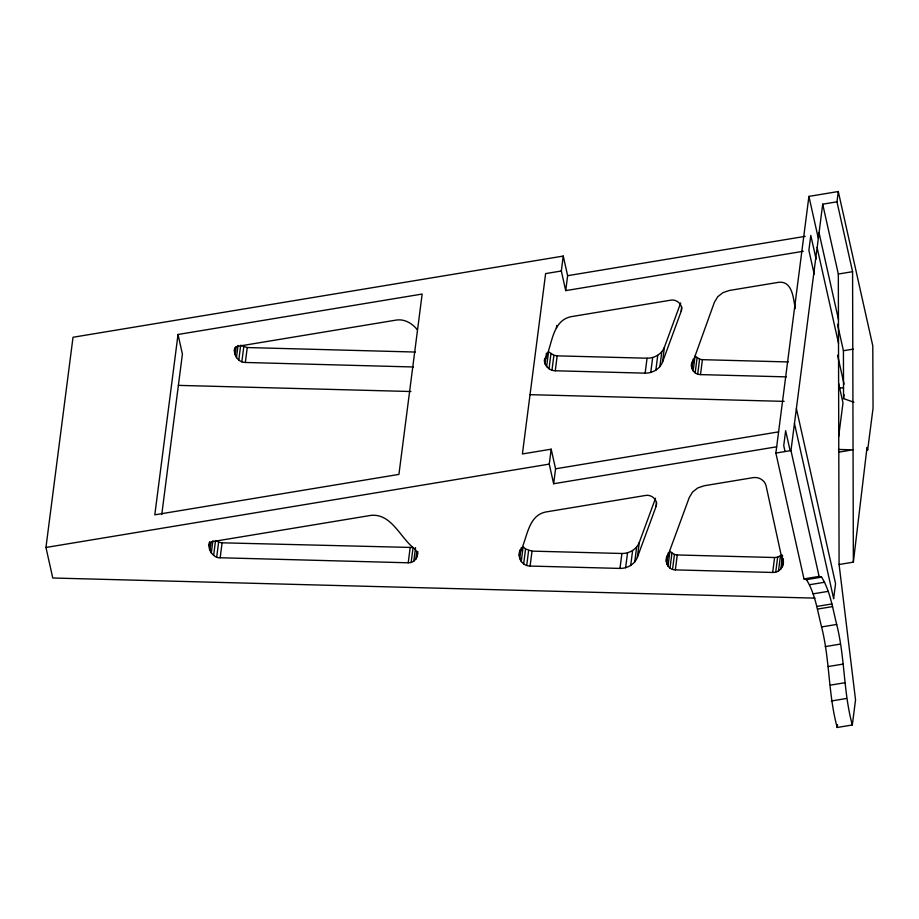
<?xml version="1.0" encoding="UTF-8"?>
<svg xmlns="http://www.w3.org/2000/svg" width="919" height="919" viewBox="0 0 919 919"><rect width="100%" height="100%" fill="white"/><g stroke="black" fill="none" stroke-linecap="round" stroke-linejoin="round"><path stroke-width="1.38" d="M417.065 556.822L416.663 551.457L415.078 549.114C400.615 538.844 391.965 513.307 371.035 515.364L212.461 541.624C204.179 545.082 212.84 558.832 220.181 557.753L408.22 562.796C414.389 563.129 418.386 557.144 417.766 551.389M852.315 724.976L855.543 699.876L839.093 564.507L853.349 562.141L867.019 447.473L867.639 450.218L873.05 408.22L872.786 345.866L838.289 191.52L808.915 196.39L775.866 453.078L803.987 578.913L806.468 579.648L821.586 577.143C830.362 591.365 832.625 608.493 836.692 624.438C845.055 657.533 843.32 692.099 852.315 724.976L837.198 727.48C828.214 694.603 829.937 660.037 821.575 626.942C817.519 610.997 815.245 593.869 806.468 579.648M814.969 598.131L52.774 578.005L45.95 547.471L73.026 337.262L563.244 256.068L567.632 275.689L565.713 290.622L803.229 251.289M178.033 334.482L154.806 514.824L398.926 474.399L422.154 294.046L178.033 334.482L182.41 354.102L161.755 514.571M209.107 544.91L209.452 542.187M209.164 546.116L209.693 542.038M413.424 366.98L245.327 362.465C238.113 362.454 233.196 354.814 234.667 348.117M210.014 549.918L211.071 541.773M235.161 354.642L236.217 346.497M211.301 552.951L212.875 540.74M236.459 357.675L238.032 345.464M213.622 555.444L215.54 540.51M238.768 360.168L240.686 345.234L247.245 347.543L415.354 352.046M216.7 557.109L218.619 542.176L216.562 541.073M241.846 361.833L243.765 346.9M220.181 557.753L222.099 542.819L413.091 547.494L411.161 562.428M245.327 362.465L247.245 347.543M408.22 562.796L410.15 547.862M413.791 561.21L415.537 547.632M415.836 559.269L416.709 552.48M519.246 555.627L519.867 552.537C527.437 539.051 527.368 515.467 546.093 511.929L645.62 495.444C651.72 494.25 658.291 500.189 656.074 506.438L637.338 557.431C634.581 564.392 627.309 568.505 619.992 568.424L530.102 566.058C522.095 566.081 517.075 557.442 519.947 550.194M544.404 360.96C552.514 346.612 551.159 320.651 571.239 316.653L670.767 300.168C676.866 298.974 683.449 304.913 681.232 311.162L662.496 362.155C659.727 369.116 652.467 373.229 645.138 373.148L555.26 370.771C548.965 370.748 542.968 364.659 544.749 358.249M519.867 552.537L520.223 549.826M519.717 558.763L521.119 547.896M545.036 363.947L546.437 353.091M521.234 561.624L523.152 546.69L525.565 549.011L532.032 551.124L621.91 553.491C629.239 553.571 636.499 549.459 639.268 542.509L655.534 498.213M546.621 366.647L548.54 351.713L553.904 355.297L557.178 355.848L647.056 358.215C654.385 358.295 661.657 354.183 664.414 347.221L680.68 302.937M523.646 563.933L525.565 549.011M565.713 290.622L561.325 271.002L563.244 256.068M549.011 368.806L550.929 353.872M556.397 328.14L556.742 325.429M526.702 565.461L528.62 550.527M551.974 370.231L553.904 355.297M530.102 566.058L532.032 551.124M555.26 370.771L557.178 355.848M776.681 446.795L553.64 483.739L549.263 464.106L551.182 449.184L522.406 453.952L545.622 273.598L561.325 271.002M553.64 483.739L555.57 468.805L551.182 449.184M619.992 568.424L621.91 553.491M645.138 373.148L647.056 358.215M625.609 567.77L627.528 552.836M650.755 372.482L652.674 357.56M630.687 565.541L632.605 550.619M655.833 370.265L657.751 355.331M634.73 561.991L636.649 547.058M659.876 366.704L661.795 351.782M637.338 557.431L639.268 542.509M662.496 362.155L664.414 347.221M656.074 506.438L656.603 502.36M681.232 311.162L681.749 307.084M783.459 561.337C783.723 567.345 778.818 572.79 772.672 572.457L675.339 569.883C668.251 569.906 664.38 562.095 666.999 555.903M786.365 376.882L700.496 374.607C694.132 374.63 689.698 367.887 691.973 361.983M666.298 561.325L667.114 556.052M666.723 563.91L668.124 553.054M691.869 368.634L693.098 359.134M667.998 566.265L669.917 551.331L674.454 554.479L677.269 554.961L774.591 557.523L777.646 557.19L781.954 554.835M693.144 370.989L695.074 356.055L699.6 359.203L702.415 359.674L788.295 361.948M669.997 568.16L671.927 553.227M695.155 372.884L697.073 357.951M672.536 569.412L674.454 554.479M697.682 374.125L699.6 359.203M675.339 569.883L677.269 554.961M700.496 374.607L702.415 359.674M772.672 572.457L774.591 557.523M821.586 577.143L819.105 576.408L790.972 450.574L817.106 247.636L838.542 343.35M817.152 247.625L822.7 204.179L836.968 201.824L838.289 191.52M775.716 572.123L777.646 557.19M778.508 570.986L780.426 556.052M780.794 569.148L782.54 555.57M782.368 566.77L783.425 558.626M838.633 436.732L842.987 402.924L838.61 383.326M853.9 402.235L843.55 398.605L844.056 394.619M833.602 598.625L835.566 583.691L796.382 408.564M837.198 727.48L837.554 724.689M691.444 366.049L714.396 302.271L717.705 296.768L722.908 292.667L729.364 290.461L778.313 282.363C792.729 280.398 793.338 299.031 795.268 308.589M666.757 558.775L689.25 497.547L692.558 492.044L697.751 487.943L704.218 485.749L753.166 477.639C758.68 476.754 764.677 480.097 766.055 485.68L783.114 564.059M567.632 275.689L805.147 236.355M839.093 564.507L838.323 274.046L852.579 271.679L836.968 201.824M843.55 398.605L843.424 350.725L853.211 349.105M45.95 547.471L549.263 464.106M555.57 468.805L778.6 431.861M775.866 453.078L790.972 450.574M839.024 452.102L852.763 449.828L838.438 449.448M803.987 578.913L819.105 576.408M809.559 584.737L824.665 582.232M813.062 593.858L828.18 591.354M816.773 606.448L831.89 603.944M817.462 609.09L832.58 606.586M821.575 626.942L836.692 624.438M825.273 646.597L840.391 644.093M828.272 666.528L843.378 664.023M830.328 685.149L845.434 682.645M831.281 701.002L846.388 698.497M839.173 387.841L843.481 387.956M178.401 385.371L410.931 391.517M530.068 394.665L784.137 401.373M218.619 542.176L222.099 542.819M417.272 329.726C412.24 323.339 404.532 318.744 396.181 320.088L237.607 346.348L235.333 347.474L234.311 350.84M822.7 204.179L838.323 274.046M819.036 232.702L838.484 319.525M808.915 196.39L818.243 238.101M837.508 324.304L843.424 350.725M816.095 259.101L810.811 235.413L808.881 250.347L814.2 274.149M837.588 355.216L844.067 384.211M794.464 423.498L833.648 598.625M790.041 450.299L785.653 430.701L783.735 445.623L784.987 451.229M852.579 271.679L853.349 562.141"/></g></svg>
